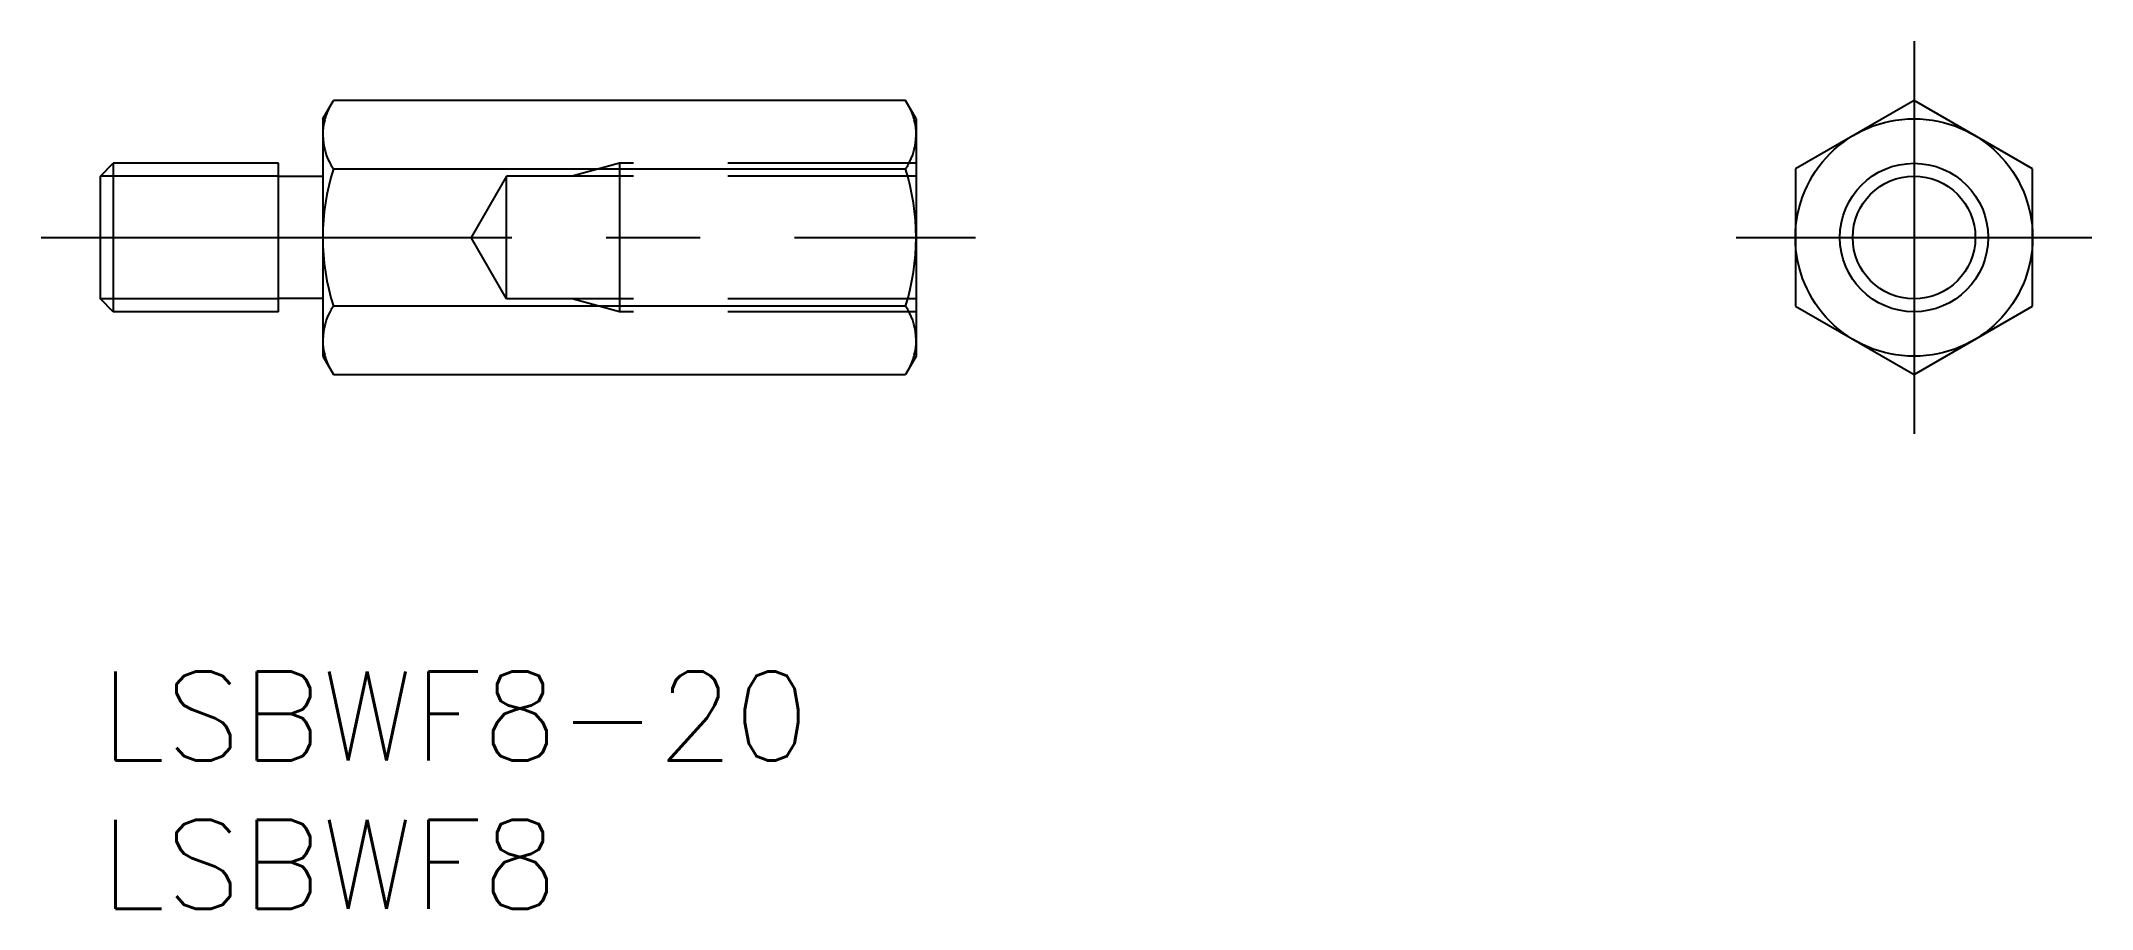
# Model space of a CAD drawing. Extents: x -2 to 67.1, y -8 to 21.2.
import ezdxf

# ---------------------------------------------------------------- set-up
doc = ezdxf.new("R2010")
doc.units = 0
doc.header["$LTSCALE"] = 0.5
doc.linetypes.add('CENTER', pattern=[50.8, 31.75, -6.35, 6.35, -6.35])
doc.linetypes.add('DASHED', pattern=[19.05, 12.7, -6.35])
for name, color, linetype in [('MSM_CENTER', 1, 'CENTER'), ('MSM_CONTINUOUS', 7, 'CONTINUOUS'), ('MSM_DASHED', 4, 'DASHED'), ('MSM_NARROW', 5, 'CONTINUOUS'), ('MSM_PART_NUMBER', 7, 'CONTINUOUS')]:
    doc.layers.add(name, color=color, linetype=linetype)
doc.styles.get("Standard").update_dxf_attribs({"font": 'txt.shx', "height": 3, "bigfont": 'bigfont.shx'})

# ---------------------------------------------------------------- blocks, each defined once
blk = doc.blocks.new('*U4')
at = {"layer": 'MSM_PART_NUMBER'}
blk.add_text('LSBWF8-20', height=3, dxfattribs=at).set_placement((0, -3))
blk = doc.blocks.new('*U5')
at = {"layer": 'MSM_PART_NUMBER'}
blk.add_text('LSBWF8', height=3, dxfattribs=at).set_placement((0, -8))

msp = doc.modelspace()

# ---------------------------------------------------------------- linework, layer by layer
at = {"layer": 'MSM_CENTER'}
for p, q in [((61.139, 21.238), (61.139, 8)), ((-2, 14.619), (29.5, 14.619)), ((55.139, 14.619), (67.139, 14.619))]:
    msp.add_line(p, q, dxfattribs=at)
at = {"layer": 'MSM_CONTINUOUS'}
for p, q in [((7.5, 18.619), (7.857, 19.238)), ((27.143, 19.238), (7.857, 19.238)), ((27.5, 18.619), (27.143, 19.238)), ((61.139, 19.238), (57.139, 16.928)), ((65.139, 16.928), (61.139, 19.238)), ((7.5, 18.619), (7.5, 10.619)), ((27.5, 18.619), (27.5, 10.619)), ((0, 16.686), (0.433, 17.119)), ((0, 12.552), (0, 16.686)), ((6, 17.119), (0.433, 17.119)), ((0.433, 17.119), (0.433, 12.119)), ((6, 12.119), (6, 17.119)), ((7.5, 16.669), (6, 16.669)), ((7.857, 16.928), (27.143, 16.928)), ((57.139, 16.928), (57.139, 12.309)), ((65.139, 12.309), (65.139, 16.928)), ((0.433, 12.119), (0, 12.552)), ((7.5, 12.569), (6, 12.569)), ((6, 12.119), (0.433, 12.119)), ((27.143, 12.309), (7.857, 12.309)), ((57.139, 12.309), (61.139, 10)), ((61.139, 10), (65.139, 12.309)), ((7.5, 10.619), (7.857, 10)), ((27.5, 10.619), (27.143, 10)), ((7.857, 10), (27.143, 10))]:
    msp.add_line(p, q, dxfattribs=at)
for radius in [4, 2.067]:
    msp.add_circle((61.139, 14.619), radius, dxfattribs=at)
for centre, radius, start, end in [((9.545, 18.083), 2.045, 154.38425, 214.38425), ((25.455, 18.083), 2.045, 325.61575, 25.61575), ((15.143, 14.619), 7.643, 162.41205, 197.58795), ((19.857, 14.619), 7.643, 342.41205, 17.58795), ((9.545, 11.155), 2.045, 145.61575, 205.61575), ((25.455, 11.155), 2.045, 334.38425, 34.38425)]:
    msp.add_arc(centre, radius, start, end, dxfattribs=at)
at = {"layer": 'MSM_DASHED'}
for p, q in [((13.693, 16.686), (12.5, 14.619)), ((27.5, 16.686), (13.693, 16.686)), ((13.693, 12.552), (13.693, 16.686)), ((17.5, 17.119), (15.9, 16.686)), ((27.5, 17.119), (17.5, 17.119)), ((17.5, 17.119), (17.5, 12.119)), ((13.693, 12.552), (12.5, 14.619)), ((27.5, 12.552), (13.693, 12.552)), ((17.5, 12.119), (15.9, 12.552)), ((27.5, 12.119), (17.5, 12.119))]:
    msp.add_line(p, q, dxfattribs=at)
at = {"layer": 'MSM_NARROW'}
for p, q in [((6, 16.686), (0, 16.686)), ((6, 12.552), (0, 12.552))]:
    msp.add_line(p, q, dxfattribs=at)
msp.add_circle((61.139, 14.619), 2.5, dxfattribs=at)

# ---------------------------------------------------------------- block references
at = {"layer": 'MSM_CONTINUOUS'}
for name in ['*U4', '*U5']:
    msp.add_blockref(name, (0, 0), dxfattribs=at)

doc.saveas('drawing.dxf')
